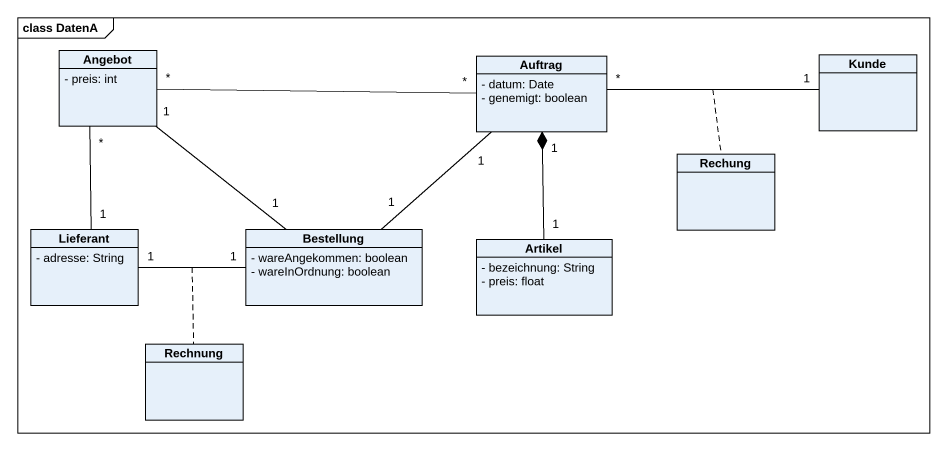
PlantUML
@startuml
mainframe class DatenA
hide circle
hide empty members
skinparam classAttributeIconSize 0
class Angebot {
  - preis: int
}
class Auftrag {
  - datum: Date
  - genemigt: boolean
}
class Kunde
class Rechung
class Lieferant {
  - adresse: String
}
class Bestellung {
  - wareAngekommen: boolean
  - wareInOrdnung: boolean
}
class Artikel {
  - bezeichnung: String
  - preis: float
}
class Rechnung
Auftrag "*" -left- "*" Angebot
Auftrag "1" -- "1" Bestellung
Kunde "1" -left- "*" Auftrag
(Kunde, Auftrag) .. Rechung
Lieferant "1" -up- "*" Angebot
Bestellung "1" -up- "1" Angebot
Bestellung "1" -left- "1" Lieferant
(Bestellung, Lieferant) .. Rechnung
Artikel "1" -up-* "1" Auftrag
@enduml
